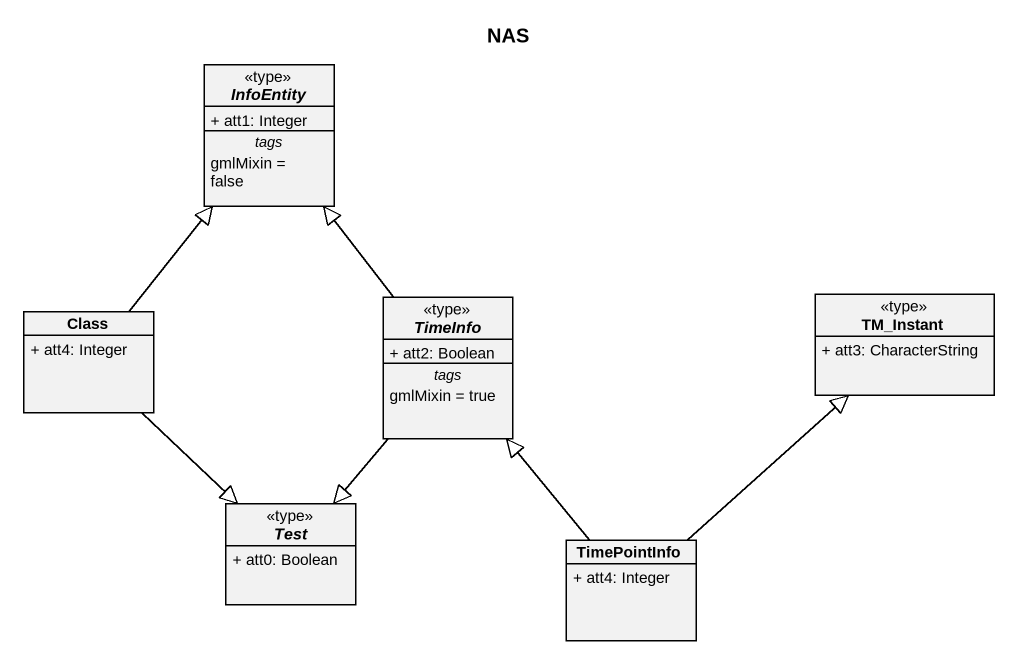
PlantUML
@startuml
title NAS
hide circle
hide empty members
skinparam classAttributeIconSize 0
abstract class InfoEntity <<type>> {
  + att1: Integer
  -- tags --
  gmlMixin = false
}
class "Class" as Class_ {
  + att4: Integer
}
abstract class TimeInfo <<type>> {
  + att2: Boolean
  -- tags --
  gmlMixin = true
}
class TM_Instant <<type>> {
  + att3: CharacterString
}
abstract class Test <<type>> {
  + att0: Boolean
}
class TimePointInfo {
  + att4: Integer
}
Class_ -up-|> InfoEntity
Class_ --|> Test
TimeInfo -up-|> InfoEntity
TimeInfo --|> Test
TimePointInfo -up-|> TimeInfo
TimePointInfo -up-|> TM_Instant
@enduml
